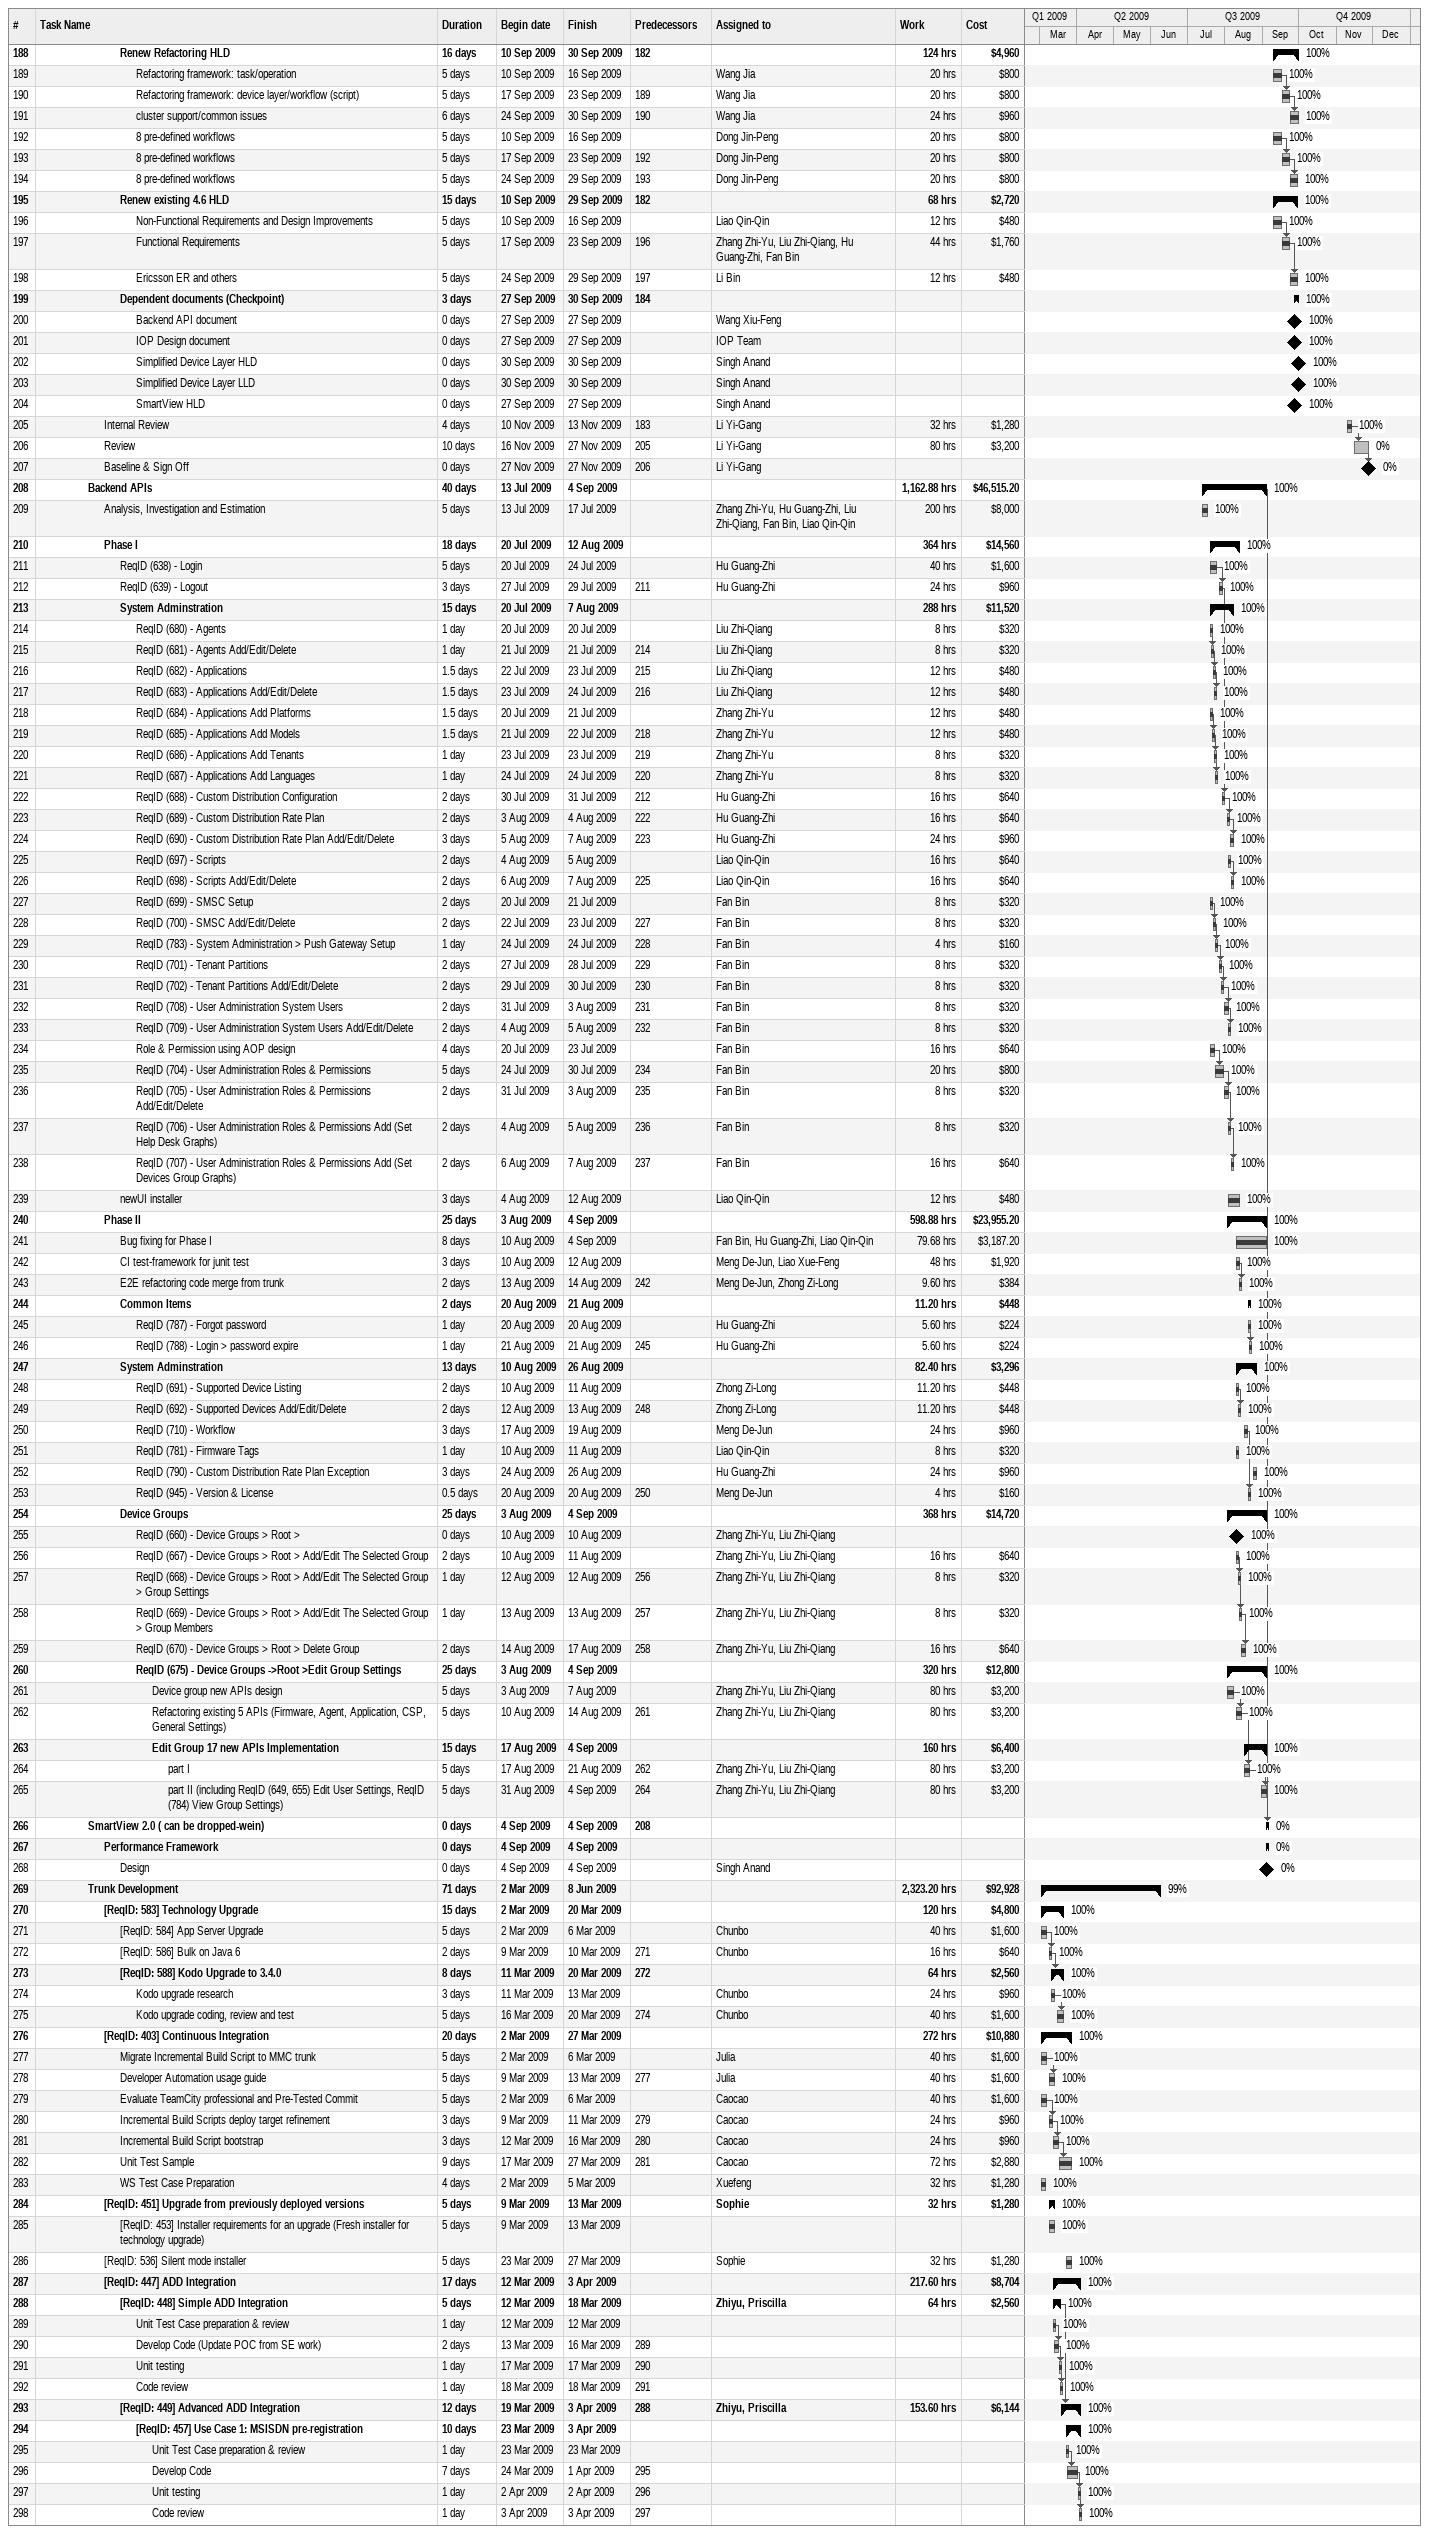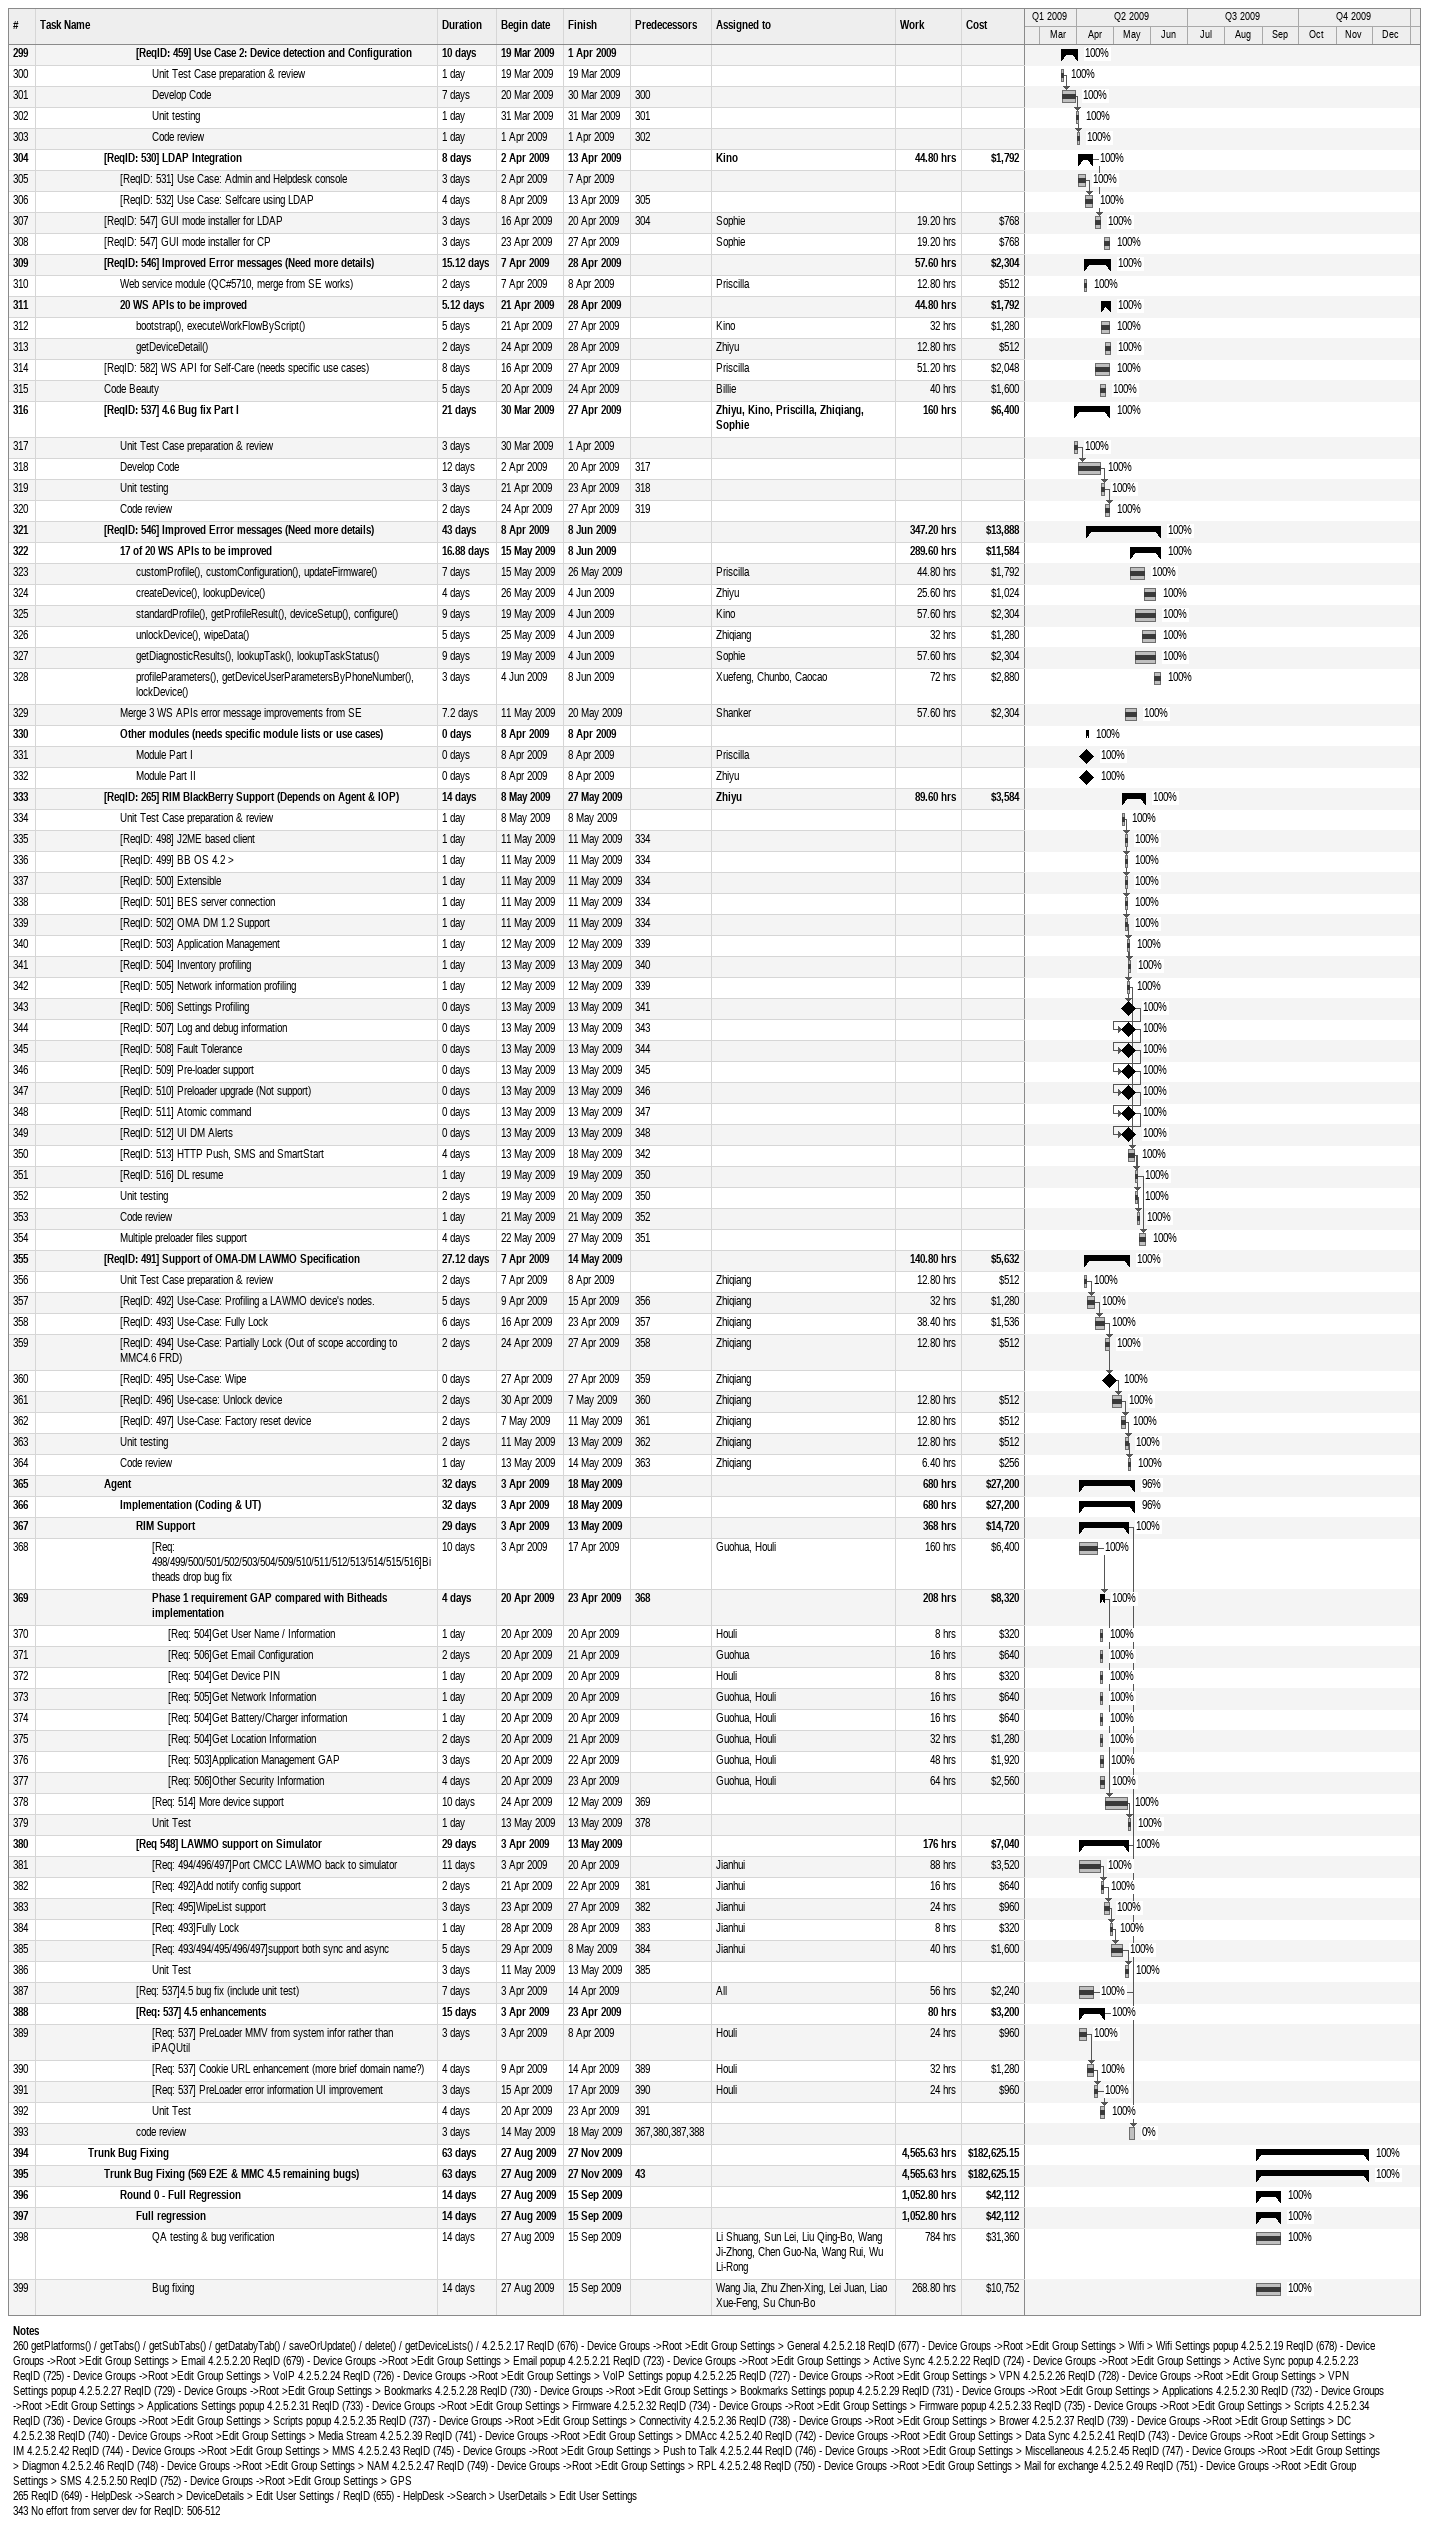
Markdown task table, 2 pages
| ID | Level | Task | Duration | Start | Finish | Predecessors | Resources | % complete | Work (h) | Cost ($) |
|---|---|---|---|---|---|---|---|---|---|---|
| 188 | 6 | **Renew Refactoring HLD** | 16d | 2009-09-10 | 2009-09-30 | 182 |  | 100 | 124 | 4960 |
| 189 | 7 | Refactoring framework: task/operation | 5d | 2009-09-10 | 2009-09-16 |  | Wang Jia | 100 | 20 | 800 |
| 190 | 7 | Refactoring framework: device layer/workflow (script) | 5d | 2009-09-17 | 2009-09-23 | 189 | Wang Jia | 100 | 20 | 800 |
| 191 | 7 | cluster support/common issues | 6d | 2009-09-24 | 2009-09-30 | 190 | Wang Jia | 100 | 24 | 960 |
| 192 | 7 | 8 pre-defined workflows | 5d | 2009-09-10 | 2009-09-16 |  | Dong Jin-Peng | 100 | 20 | 800 |
| 193 | 7 | 8 pre-defined workflows | 5d | 2009-09-17 | 2009-09-23 | 192 | Dong Jin-Peng | 100 | 20 | 800 |
| 194 | 7 | 8 pre-defined workflows | 5d | 2009-09-24 | 2009-09-29 | 193 | Dong Jin-Peng | 100 | 20 | 800 |
| 195 | 6 | **Renew existing 4.6 HLD** | 15d | 2009-09-10 | 2009-09-29 | 182 |  | 100 | 68 | 2720 |
| 196 | 7 | Non-Functional Requirements and Design Improvements | 5d | 2009-09-10 | 2009-09-16 |  | Liao Qin-Qin | 100 | 12 | 480 |
| 197 | 7 | Functional Requirements | 5d | 2009-09-17 | 2009-09-23 | 196 | Zhang Zhi-Yu, Liu Zhi-Qiang, Hu Guang-Zhi, Fan Bin | 100 | 44 | 1760 |
| 198 | 7 | Ericsson ER and others | 5d | 2009-09-24 | 2009-09-29 | 197 | Li Bin | 100 | 12 | 480 |
| 199 | 6 | **Dependent documents (Checkpoint)** | 3d | 2009-09-27 | 2009-09-30 | 184 |  | 100 |  |  |
| 200 | 7 | Backend API document | 0d | 2009-09-27 | 2009-09-27 |  | Wang Xiu-Feng | 100 |  |  |
| 201 | 7 | IOP Design document | 0d | 2009-09-27 | 2009-09-27 |  | IOP Team | 100 |  |  |
| 202 | 7 | Simplified Device Layer HLD | 0d | 2009-09-30 | 2009-09-30 |  | Singh Anand | 100 |  |  |
| 203 | 7 | Simplified Device Layer LLD | 0d | 2009-09-30 | 2009-09-30 |  | Singh Anand | 100 |  |  |
| 204 | 7 | SmartView HLD | 0d | 2009-09-27 | 2009-09-27 |  | Singh Anand | 100 |  |  |
| 205 | 5 | Internal Review | 4d | 2009-11-10 | 2009-11-13 | 183 | Li Yi-Gang | 100 | 32 | 1280 |
| 206 | 5 | Review | 10d | 2009-11-16 | 2009-11-27 | 205 | Li Yi-Gang | 0 | 80 | 3200 |
| 207 | 5 | Baseline & Sign Off | 0d | 2009-11-27 | 2009-11-27 | 206 | Li Yi-Gang | 0 |  |  |
| 208 | 4 | **Backend APIs** | 40d | 2009-07-13 | 2009-09-04 |  |  | 100 | 1162.88 | 46515.20 |
| 209 | 5 | Analysis, Investigation and Estimation | 5d | 2009-07-13 | 2009-07-17 |  | Zhang Zhi-Yu, Hu Guang-Zhi, Liu Zhi-Qiang, Fan Bin, Liao Qin-Qin | 100 | 200 | 8000 |
| 210 | 5 | **Phase I** | 18d | 2009-07-20 | 2009-08-12 |  |  | 100 | 364 | 14560 |
| 211 | 6 | ReqID (638) - Login | 5d | 2009-07-20 | 2009-07-24 |  | Hu Guang-Zhi | 100 | 40 | 1600 |
| 212 | 6 | ReqID (639) - Logout | 3d | 2009-07-27 | 2009-07-29 | 211 | Hu Guang-Zhi | 100 | 24 | 960 |
| 213 | 6 | **System Adminstration** | 15d | 2009-07-20 | 2009-08-07 |  |  | 100 | 288 | 11520 |
| 214 | 7 | ReqID (680) - Agents | 1d | 2009-07-20 | 2009-07-20 |  | Liu Zhi-Qiang | 100 | 8 | 320 |
| 215 | 7 | ReqID (681) - Agents Add/Edit/Delete | 1d | 2009-07-21 | 2009-07-21 | 214 | Liu Zhi-Qiang | 100 | 8 | 320 |
| 216 | 7 | ReqID (682) - Applications | 1.5d | 2009-07-22 | 2009-07-23 | 215 | Liu Zhi-Qiang | 100 | 12 | 480 |
| 217 | 7 | ReqID (683) - Applications Add/Edit/Delete | 1.5d | 2009-07-23 | 2009-07-24 | 216 | Liu Zhi-Qiang | 100 | 12 | 480 |
| 218 | 7 | ReqID (684) - Applications Add Platforms | 1.5d | 2009-07-20 | 2009-07-21 |  | Zhang Zhi-Yu | 100 | 12 | 480 |
| 219 | 7 | ReqID (685) - Applications Add Models | 1.5d | 2009-07-21 | 2009-07-22 | 218 | Zhang Zhi-Yu | 100 | 12 | 480 |
| 220 | 7 | ReqID (686) - Applications Add Tenants | 1d | 2009-07-23 | 2009-07-23 | 219 | Zhang Zhi-Yu | 100 | 8 | 320 |
| 221 | 7 | ReqID (687) - Applications Add Languages | 1d | 2009-07-24 | 2009-07-24 | 220 | Zhang Zhi-Yu | 100 | 8 | 320 |
| 222 | 7 | ReqID (688) - Custom Distribution Configuration | 2d | 2009-07-30 | 2009-07-31 | 212 | Hu Guang-Zhi | 100 | 16 | 640 |
| 223 | 7 | ReqID (689) - Custom Distribution Rate Plan | 2d | 2009-08-03 | 2009-08-04 | 222 | Hu Guang-Zhi | 100 | 16 | 640 |
| 224 | 7 | ReqID (690) - Custom Distribution Rate Plan Add/Edit/Delete | 3d | 2009-08-05 | 2009-08-07 | 223 | Hu Guang-Zhi | 100 | 24 | 960 |
| 225 | 7 | ReqID (697) - Scripts | 2d | 2009-08-04 | 2009-08-05 |  | Liao Qin-Qin | 100 | 16 | 640 |
| 226 | 7 | ReqID (698) - Scripts Add/Edit/Delete | 2d | 2009-08-06 | 2009-08-07 | 225 | Liao Qin-Qin | 100 | 16 | 640 |
| 227 | 7 | ReqID (699) - SMSC Setup | 2d | 2009-07-20 | 2009-07-21 |  | Fan Bin | 100 | 8 | 320 |
| 228 | 7 | ReqID (700) - SMSC Add/Edit/Delete | 2d | 2009-07-22 | 2009-07-23 | 227 | Fan Bin | 100 | 8 | 320 |
| 229 | 7 | ReqID (783) - System Administration > Push Gateway Setup | 1d | 2009-07-24 | 2009-07-24 | 228 | Fan Bin | 100 | 4 | 160 |
| 230 | 7 | ReqID (701) - Tenant Partitions | 2d | 2009-07-27 | 2009-07-28 | 229 | Fan Bin | 100 | 8 | 320 |
| 231 | 7 | ReqID (702) - Tenant Partitions Add/Edit/Delete | 2d | 2009-07-29 | 2009-07-30 | 230 | Fan Bin | 100 | 8 | 320 |
| 232 | 7 | ReqID (708) - User Administration System Users | 2d | 2009-07-31 | 2009-08-03 | 231 | Fan Bin | 100 | 8 | 320 |
| 233 | 7 | ReqID (709) - User Administration System Users Add/Edit/Delete | 2d | 2009-08-04 | 2009-08-05 | 232 | Fan Bin | 100 | 8 | 320 |
| 234 | 7 | Role & Permission using AOP design | 4d | 2009-07-20 | 2009-07-23 |  | Fan Bin | 100 | 16 | 640 |
| 235 | 7 | ReqID (704) - User Administration Roles & Permissions | 5d | 2009-07-24 | 2009-07-30 | 234 | Fan Bin | 100 | 20 | 800 |
| 236 | 7 | ReqID (705) - User Administration Roles & Permissions Add/Edit/Delete | 2d | 2009-07-31 | 2009-08-03 | 235 | Fan Bin | 100 | 8 | 320 |
| 237 | 7 | ReqID (706) - User Administration Roles & Permissions Add (Set Help Desk Graphs) | 2d | 2009-08-04 | 2009-08-05 | 236 | Fan Bin | 100 | 8 | 320 |
| 238 | 7 | ReqID (707) - User Administration Roles & Permissions Add (Set Devices Group Graphs) | 2d | 2009-08-06 | 2009-08-07 | 237 | Fan Bin | 100 | 16 | 640 |
| 239 | 6 | newUI installer | 3d | 2009-08-04 | 2009-08-12 |  | Liao Qin-Qin | 100 | 12 | 480 |
| 240 | 5 | **Phase II** | 25d | 2009-08-03 | 2009-09-04 |  |  | 100 | 598.88 | 23955.20 |
| 241 | 6 | Bug fixing for Phase I | 8d | 2009-08-10 | 2009-09-04 |  | Fan Bin, Hu Guang-Zhi, Liao Qin-Qin | 100 | 79.68 | 3187.20 |
| 242 | 6 | CI test-framework for junit test | 3d | 2009-08-10 | 2009-08-12 |  | Meng De-Jun, Liao Xue-Feng | 100 | 48 | 1920 |
| 243 | 6 | E2E refactoring code merge from trunk | 2d | 2009-08-13 | 2009-08-14 | 242 | Meng De-Jun, Zhong Zi-Long | 100 | 9.60 | 384 |
| 244 | 6 | **Common Items** | 2d | 2009-08-20 | 2009-08-21 |  |  | 100 | 11.20 | 448 |
| 245 | 7 | ReqID (787) - Forgot password | 1d | 2009-08-20 | 2009-08-20 |  | Hu Guang-Zhi | 100 | 5.60 | 224 |
| 246 | 7 | ReqID (788) - Login > password expire | 1d | 2009-08-21 | 2009-08-21 | 245 | Hu Guang-Zhi | 100 | 5.60 | 224 |
| 247 | 6 | **System Adminstration** | 13d | 2009-08-10 | 2009-08-26 |  |  | 100 | 82.40 | 3296 |
| 248 | 7 | ReqID (691) - Supported Device Listing | 2d | 2009-08-10 | 2009-08-11 |  | Zhong Zi-Long | 100 | 11.20 | 448 |
| 249 | 7 | ReqID (692) - Supported Devices Add/Edit/Delete | 2d | 2009-08-12 | 2009-08-13 | 248 | Zhong Zi-Long | 100 | 11.20 | 448 |
| 250 | 7 | ReqID (710) - Workflow | 3d | 2009-08-17 | 2009-08-19 |  | Meng De-Jun | 100 | 24 | 960 |
| 251 | 7 | ReqID (781) - Firmware Tags | 1d | 2009-08-10 | 2009-08-11 |  | Liao Qin-Qin | 100 | 8 | 320 |
| 252 | 7 | ReqID (790) - Custom Distribution Rate Plan Exception | 3d | 2009-08-24 | 2009-08-26 |  | Hu Guang-Zhi | 100 | 24 | 960 |
| 253 | 7 | ReqID (945) - Version & License | 0.5d | 2009-08-20 | 2009-08-20 | 250 | Meng De-Jun | 100 | 4 | 160 |
| 254 | 6 | **Device Groups** | 25d | 2009-08-03 | 2009-09-04 |  |  | 100 | 368 | 14720 |
| 255 | 7 | ReqID (660) - Device Groups > Root > | 0d | 2009-08-10 | 2009-08-10 |  | Zhang Zhi-Yu, Liu Zhi-Qiang | 100 |  |  |
| 256 | 7 | ReqID (667) - Device Groups > Root > Add/Edit The Selected Group | 2d | 2009-08-10 | 2009-08-11 |  | Zhang Zhi-Yu, Liu Zhi-Qiang | 100 | 16 | 640 |
| 257 | 7 | ReqID (668) - Device Groups > Root > Add/Edit The Selected Group > Group Settings | 1d | 2009-08-12 | 2009-08-12 | 256 | Zhang Zhi-Yu, Liu Zhi-Qiang | 100 | 8 | 320 |
| 258 | 7 | ReqID (669) - Device Groups > Root > Add/Edit The Selected Group > Group Members | 1d | 2009-08-13 | 2009-08-13 | 257 | Zhang Zhi-Yu, Liu Zhi-Qiang | 100 | 8 | 320 |
| 259 | 7 | ReqID (670) - Device Groups > Root > Delete Group | 2d | 2009-08-14 | 2009-08-17 | 258 | Zhang Zhi-Yu, Liu Zhi-Qiang | 100 | 16 | 640 |
| 260 | 7 | **ReqID (675) - Device Groups ->Root >Edit Group Settings** | 25d | 2009-08-03 | 2009-09-04 |  |  | 100 | 320 | 12800 |
| 261 | 8 | Device group new APIs design | 5d | 2009-08-03 | 2009-08-07 |  | Zhang Zhi-Yu, Liu Zhi-Qiang | 100 | 80 | 3200 |
| 262 | 8 | Refactoring existing 5 APIs (Firmware, Agent, Application, CSP, General Settings) | 5d | 2009-08-10 | 2009-08-14 | 261 | Zhang Zhi-Yu, Liu Zhi-Qiang | 100 | 80 | 3200 |
| 263 | 8 | **Edit Group 17 new APIs Implementation** | 15d | 2009-08-17 | 2009-09-04 |  |  | 100 | 160 | 6400 |
| 264 | 9 | part I | 5d | 2009-08-17 | 2009-08-21 | 262 | Zhang Zhi-Yu, Liu Zhi-Qiang | 100 | 80 | 3200 |
| 265 | 9 | part II (including ReqID (649, 655) Edit User Settings, ReqID (784) View Group Settings) | 5d | 2009-08-31 | 2009-09-04 | 264 | Zhang Zhi-Yu, Liu Zhi-Qiang | 100 | 80 | 3200 |
| 266 | 4 | **SmartView 2.0 ( can be dropped-wein)** | 0d | 2009-09-04 | 2009-09-04 | 208 |  | 0 |  |  |
| 267 | 5 | **Performance Framework** | 0d | 2009-09-04 | 2009-09-04 |  |  | 0 |  |  |
| 268 | 6 | Design | 0d | 2009-09-04 | 2009-09-04 |  | Singh Anand | 0 |  |  |
| 269 | 4 | **Trunk Development** | 71d | 2009-03-02 | 2009-06-08 |  |  | 99 | 2323.20 | 92928 |
| 270 | 5 | **[ReqID: 583] Technology Upgrade** | 15d | 2009-03-02 | 2009-03-20 |  |  | 100 | 120 | 4800 |
| 271 | 6 | [ReqID: 584] App Server Upgrade | 5d | 2009-03-02 | 2009-03-06 |  | Chunbo | 100 | 40 | 1600 |
| 272 | 6 | [ReqID: 586] Bulk on Java 6 | 2d | 2009-03-09 | 2009-03-10 | 271 | Chunbo | 100 | 16 | 640 |
| 273 | 6 | **[ReqID: 588] Kodo Upgrade to 3.4.0** | 8d | 2009-03-11 | 2009-03-20 | 272 |  | 100 | 64 | 2560 |
| 274 | 7 | Kodo upgrade research | 3d | 2009-03-11 | 2009-03-13 |  | Chunbo | 100 | 24 | 960 |
| 275 | 7 | Kodo upgrade coding, review and test | 5d | 2009-03-16 | 2009-03-20 | 274 | Chunbo | 100 | 40 | 1600 |
| 276 | 5 | **[ReqID: 403] Continuous Integration** | 20d | 2009-03-02 | 2009-03-27 |  |  | 100 | 272 | 10880 |
| 277 | 6 | Migrate Incremental Build Script to MMC trunk | 5d | 2009-03-02 | 2009-03-06 |  | Julia | 100 | 40 | 1600 |
| 278 | 6 | Developer Automation usage guide | 5d | 2009-03-09 | 2009-03-13 | 277 | Julia | 100 | 40 | 1600 |
| 279 | 6 | Evaluate TeamCity professional and Pre-Tested Commit | 5d | 2009-03-02 | 2009-03-06 |  | Caocao | 100 | 40 | 1600 |
| 280 | 6 | Incremental Build Scripts deploy target refinement | 3d | 2009-03-09 | 2009-03-11 | 279 | Caocao | 100 | 24 | 960 |
| 281 | 6 | Incremental Build Script bootstrap | 3d | 2009-03-12 | 2009-03-16 | 280 | Caocao | 100 | 24 | 960 |
| 282 | 6 | Unit Test Sample | 9d | 2009-03-17 | 2009-03-27 | 281 | Caocao | 100 | 72 | 2880 |
| 283 | 6 | WS Test Case Preparation | 4d | 2009-03-02 | 2009-03-05 |  | Xuefeng | 100 | 32 | 1280 |
| 284 | 5 | **[ReqID: 451] Upgrade from previously deployed versions** | 5d | 2009-03-09 | 2009-03-13 |  | Sophie | 100 | 32 | 1280 |
| 285 | 6 | [ReqID: 453] Installer requirements for an upgrade (Fresh installer for technology upgrade) | 5d | 2009-03-09 | 2009-03-13 |  |  | 100 |  |  |
| 286 | 5 | [ReqID: 536] Silent mode installer | 5d | 2009-03-23 | 2009-03-27 |  | Sophie | 100 | 32 | 1280 |
| 287 | 5 | **[ReqID: 447] ADD Integration** | 17d | 2009-03-12 | 2009-04-03 |  |  | 100 | 217.60 | 8704 |
| 288 | 6 | **[ReqID: 448] Simple ADD Integration** | 5d | 2009-03-12 | 2009-03-18 |  | Zhiyu, Priscilla | 100 | 64 | 2560 |
| 289 | 7 | Unit Test Case preparation & review | 1d | 2009-03-12 | 2009-03-12 |  |  | 100 |  |  |
| 290 | 7 | Develop Code (Update POC from SE work) | 2d | 2009-03-13 | 2009-03-16 | 289 |  | 100 |  |  |
| 291 | 7 | Unit testing | 1d | 2009-03-17 | 2009-03-17 | 290 |  | 100 |  |  |
| 292 | 7 | Code review | 1d | 2009-03-18 | 2009-03-18 | 291 |  | 100 |  |  |
| 293 | 6 | **[ReqID: 449] Advanced ADD Integration** | 12d | 2009-03-19 | 2009-04-03 | 288 | Zhiyu, Priscilla | 100 | 153.60 | 6144 |
| 294 | 7 | **[ReqID: 457] Use Case 1: MSISDN pre-registration** | 10d | 2009-03-23 | 2009-04-03 |  |  | 100 |  |  |
| 295 | 8 | Unit Test Case preparation & review | 1d | 2009-03-23 | 2009-03-23 |  |  | 100 |  |  |
| 296 | 8 | Develop Code | 7d | 2009-03-24 | 2009-04-01 | 295 |  | 100 |  |  |
| 297 | 8 | Unit testing | 1d | 2009-04-02 | 2009-04-02 | 296 |  | 100 |  |  |
| 298 | 8 | Code review | 1d | 2009-04-03 | 2009-04-03 | 297 |  | 100 |  |  |
| 299 | 7 | **[ReqID: 459] Use Case 2: Device detection and Configuration** | 10d | 2009-03-19 | 2009-04-01 |  |  | 100 |  |  |
| 300 | 8 | Unit Test Case preparation & review | 1d | 2009-03-19 | 2009-03-19 |  |  | 100 |  |  |
| 301 | 8 | Develop Code | 7d | 2009-03-20 | 2009-03-30 | 300 |  | 100 |  |  |
| 302 | 8 | Unit testing | 1d | 2009-03-31 | 2009-03-31 | 301 |  | 100 |  |  |
| 303 | 8 | Code review | 1d | 2009-04-01 | 2009-04-01 | 302 |  | 100 |  |  |
| 304 | 5 | **[ReqID: 530] LDAP Integration** | 8d | 2009-04-02 | 2009-04-13 |  | Kino | 100 | 44.80 | 1792 |
| 305 | 6 | [ReqID: 531] Use Case: Admin and Helpdesk console | 3d | 2009-04-02 | 2009-04-07 |  |  | 100 |  |  |
| 306 | 6 | [ReqID: 532] Use Case: Selfcare using LDAP | 4d | 2009-04-08 | 2009-04-13 | 305 |  | 100 |  |  |
| 307 | 5 | [ReqID: 547] GUI mode installer for LDAP | 3d | 2009-04-16 | 2009-04-20 | 304 | Sophie | 100 | 19.20 | 768 |
| 308 | 5 | [ReqID: 547] GUI mode installer for CP | 3d | 2009-04-23 | 2009-04-27 |  | Sophie | 100 | 19.20 | 768 |
| 309 | 5 | **[ReqID: 546] Improved Error messages (Need more details)** | 15.12d | 2009-04-07 | 2009-04-28 |  |  | 100 | 57.60 | 2304 |
| 310 | 6 | Web service module (QC#5710, merge from SE works) | 2d | 2009-04-07 | 2009-04-08 |  | Priscilla | 100 | 12.80 | 512 |
| 311 | 6 | **20 WS APIs to be improved** | 5.12d | 2009-04-21 | 2009-04-28 |  |  | 100 | 44.80 | 1792 |
| 312 | 7 | bootstrap(), executeWorkFlowByScript() | 5d | 2009-04-21 | 2009-04-27 |  | Kino | 100 | 32 | 1280 |
| 313 | 7 | getDeviceDetail() | 2d | 2009-04-24 | 2009-04-28 |  | Zhiyu | 100 | 12.80 | 512 |
| 314 | 5 | [ReqID: 582] WS API for Self-Care (needs specific use cases) | 8d | 2009-04-16 | 2009-04-27 |  | Priscilla | 100 | 51.20 | 2048 |
| 315 | 5 | Code Beauty | 5d | 2009-04-20 | 2009-04-24 |  | Billie | 100 | 40 | 1600 |
| 316 | 5 | **[ReqID: 537] 4.6 Bug fix Part I** | 21d | 2009-03-30 | 2009-04-27 |  | Zhiyu, Kino, Priscilla, Zhiqiang, Sophie | 100 | 160 | 6400 |
| 317 | 6 | Unit Test Case preparation & review | 3d | 2009-03-30 | 2009-04-01 |  |  | 100 |  |  |
| 318 | 6 | Develop Code | 12d | 2009-04-02 | 2009-04-20 | 317 |  | 100 |  |  |
| 319 | 6 | Unit testing | 3d | 2009-04-21 | 2009-04-23 | 318 |  | 100 |  |  |
| 320 | 6 | Code review | 2d | 2009-04-24 | 2009-04-27 | 319 |  | 100 |  |  |
| 321 | 5 | **[ReqID: 546] Improved Error messages (Need more details)** | 43d | 2009-04-08 | 2009-06-08 |  |  | 100 | 347.20 | 13888 |
| 322 | 6 | **17 of 20 WS APIs to be improved** | 16.88d | 2009-05-15 | 2009-06-08 |  |  | 100 | 289.60 | 11584 |
| 323 | 7 | customProfile(), customConfiguration(), updateFirmware() | 7d | 2009-05-15 | 2009-05-26 |  | Priscilla | 100 | 44.80 | 1792 |
| 324 | 7 | createDevice(), lookupDevice() | 4d | 2009-05-26 | 2009-06-04 |  | Zhiyu | 100 | 25.60 | 1024 |
| 325 | 7 | standardProfile(), getProfileResult(), deviceSetup(), configure() | 9d | 2009-05-19 | 2009-06-04 |  | Kino | 100 | 57.60 | 2304 |
| 326 | 7 | unlockDevice(), wipeData() | 5d | 2009-05-25 | 2009-06-04 |  | Zhiqiang | 100 | 32 | 1280 |
| 327 | 7 | getDiagnosticResults(), lookupTask(), lookupTaskStatus() | 9d | 2009-05-19 | 2009-06-04 |  | Sophie | 100 | 57.60 | 2304 |
| 328 | 7 | profileParameters(), getDeviceUserParametersByPhoneNumber(), lockDevice() | 3d | 2009-06-04 | 2009-06-08 |  | Xuefeng, Chunbo, Caocao | 100 | 72 | 2880 |
| 329 | 6 | Merge 3 WS APIs error message improvements from SE | 7.2d | 2009-05-11 | 2009-05-20 |  | Shanker | 100 | 57.60 | 2304 |
| 330 | 6 | **Other modules (needs specific module lists or use cases)** | 0d | 2009-04-08 | 2009-04-08 |  |  | 100 |  |  |
| 331 | 7 | Module Part I | 0d | 2009-04-08 | 2009-04-08 |  | Priscilla | 100 |  |  |
| 332 | 7 | Module Part II | 0d | 2009-04-08 | 2009-04-08 |  | Zhiyu | 100 |  |  |
| 333 | 5 | **[ReqID: 265] RIM BlackBerry Support (Depends on Agent & IOP)** | 14d | 2009-05-08 | 2009-05-27 |  | Zhiyu | 100 | 89.60 | 3584 |
| 334 | 6 | Unit Test Case preparation & review | 1d | 2009-05-08 | 2009-05-08 |  |  | 100 |  |  |
| 335 | 6 | [ReqID: 498] J2ME based client | 1d | 2009-05-11 | 2009-05-11 | 334 |  | 100 |  |  |
| 336 | 6 | [ReqID: 499] BB OS 4.2 > | 1d | 2009-05-11 | 2009-05-11 | 334 |  | 100 |  |  |
| 337 | 6 | [ReqID: 500] Extensible | 1d | 2009-05-11 | 2009-05-11 | 334 |  | 100 |  |  |
| 338 | 6 | [ReqID: 501] BES server connection | 1d | 2009-05-11 | 2009-05-11 | 334 |  | 100 |  |  |
| 339 | 6 | [ReqID: 502] OMA DM 1.2 Support | 1d | 2009-05-11 | 2009-05-11 | 334 |  | 100 |  |  |
| 340 | 6 | [ReqID: 503] Application Management | 1d | 2009-05-12 | 2009-05-12 | 339 |  | 100 |  |  |
| 341 | 6 | [ReqID: 504] Inventory profiling | 1d | 2009-05-13 | 2009-05-13 | 340 |  | 100 |  |  |
| 342 | 6 | [ReqID: 505] Network information profiling | 1d | 2009-05-12 | 2009-05-12 | 339 |  | 100 |  |  |
| 343 | 6 | [ReqID: 506] Settings Profiling | 0d | 2009-05-13 | 2009-05-13 | 341 |  | 100 |  |  |
| 344 | 6 | [ReqID: 507] Log and debug information | 0d | 2009-05-13 | 2009-05-13 | 343 |  | 100 |  |  |
| 345 | 6 | [ReqID: 508] Fault Tolerance | 0d | 2009-05-13 | 2009-05-13 | 344 |  | 100 |  |  |
| 346 | 6 | [ReqID: 509] Pre-loader support | 0d | 2009-05-13 | 2009-05-13 | 345 |  | 100 |  |  |
| 347 | 6 | [ReqID: 510] Preloader upgrade (Not support) | 0d | 2009-05-13 | 2009-05-13 | 346 |  | 100 |  |  |
| 348 | 6 | [ReqID: 511] Atomic command | 0d | 2009-05-13 | 2009-05-13 | 347 |  | 100 |  |  |
| 349 | 6 | [ReqID: 512] UI DM Alerts | 0d | 2009-05-13 | 2009-05-13 | 348 |  | 100 |  |  |
| 350 | 6 | [ReqID: 513] HTTP Push, SMS and SmartStart | 4d | 2009-05-13 | 2009-05-18 | 342 |  | 100 |  |  |
| 351 | 6 | [ReqID: 516] DL resume | 1d | 2009-05-19 | 2009-05-19 | 350 |  | 100 |  |  |
| 352 | 6 | Unit testing | 2d | 2009-05-19 | 2009-05-20 | 350 |  | 100 |  |  |
| 353 | 6 | Code review | 1d | 2009-05-21 | 2009-05-21 | 352 |  | 100 |  |  |
| 354 | 6 | Multiple preloader files support | 4d | 2009-05-22 | 2009-05-27 | 351 |  | 100 |  |  |
| 355 | 5 | **[ReqID: 491] Support of OMA-DM LAWMO Specification** | 27.12d | 2009-04-07 | 2009-05-14 |  |  | 100 | 140.80 | 5632 |
| 356 | 6 | Unit Test Case preparation & review | 2d | 2009-04-07 | 2009-04-08 |  | Zhiqiang | 100 | 12.80 | 512 |
| 357 | 6 | [ReqID: 492] Use-Case: Profiling a LAWMO device's nodes. | 5d | 2009-04-09 | 2009-04-15 | 356 | Zhiqiang | 100 | 32 | 1280 |
| 358 | 6 | [ReqID: 493] Use-Case: Fully Lock | 6d | 2009-04-16 | 2009-04-23 | 357 | Zhiqiang | 100 | 38.40 | 1536 |
| 359 | 6 | [ReqID: 494] Use-Case: Partially Lock (Out of scope according to MMC4.6 FRD) | 2d | 2009-04-24 | 2009-04-27 | 358 | Zhiqiang | 100 | 12.80 | 512 |
| 360 | 6 | [ReqID: 495] Use-Case: Wipe | 0d | 2009-04-27 | 2009-04-27 | 359 | Zhiqiang | 100 |  |  |
| 361 | 6 | [ReqID: 496] Use-case: Unlock device | 2d | 2009-04-30 | 2009-05-07 | 360 | Zhiqiang | 100 | 12.80 | 512 |
| 362 | 6 | [ReqID: 497] Use-Case: Factory reset device | 2d | 2009-05-07 | 2009-05-11 | 361 | Zhiqiang | 100 | 12.80 | 512 |
| 363 | 6 | Unit testing | 2d | 2009-05-11 | 2009-05-13 | 362 | Zhiqiang | 100 | 12.80 | 512 |
| 364 | 6 | Code review | 1d | 2009-05-13 | 2009-05-14 | 363 | Zhiqiang | 100 | 6.40 | 256 |
| 365 | 5 | **Agent** | 32d | 2009-04-03 | 2009-05-18 |  |  | 96 | 680 | 27200 |
| 366 | 6 | **Implementation (Coding & UT)** | 32d | 2009-04-03 | 2009-05-18 |  |  | 96 | 680 | 27200 |
| 367 | 7 | **RIM Support** | 29d | 2009-04-03 | 2009-05-13 |  |  | 100 | 368 | 14720 |
| 368 | 8 | [Req: 498/499/500/501/502/503/504/509/510/511/512/513/514/515/516]Bitheads drop bug fix | 10d | 2009-04-03 | 2009-04-17 |  | Guohua, Houli | 100 | 160 | 6400 |
| 369 | 8 | **Phase 1 requirement GAP compared with Bitheads implementation** | 4d | 2009-04-20 | 2009-04-23 | 368 |  | 100 | 208 | 8320 |
| 370 | 9 | [Req: 504]Get User Name / Information | 1d | 2009-04-20 | 2009-04-20 |  | Houli | 100 | 8 | 320 |
| 371 | 9 | [Req: 506]Get Email Configuration | 2d | 2009-04-20 | 2009-04-21 |  | Guohua | 100 | 16 | 640 |
| 372 | 9 | [Req: 504]Get Device PIN | 1d | 2009-04-20 | 2009-04-20 |  | Houli | 100 | 8 | 320 |
| 373 | 9 | [Req: 505]Get Network Information | 1d | 2009-04-20 | 2009-04-20 |  | Guohua, Houli | 100 | 16 | 640 |
| 374 | 9 | [Req: 504]Get Battery/Charger information | 1d | 2009-04-20 | 2009-04-20 |  | Guohua, Houli | 100 | 16 | 640 |
| 375 | 9 | [Req: 504]Get Location Information | 2d | 2009-04-20 | 2009-04-21 |  | Guohua, Houli | 100 | 32 | 1280 |
| 376 | 9 | [Req: 503]Application Management GAP | 3d | 2009-04-20 | 2009-04-22 |  | Guohua, Houli | 100 | 48 | 1920 |
| 377 | 9 | [Req: 506]Other Security Information | 4d | 2009-04-20 | 2009-04-23 |  | Guohua, Houli | 100 | 64 | 2560 |
| 378 | 8 | [Req: 514] More device support | 10d | 2009-04-24 | 2009-05-12 | 369 |  | 100 |  |  |
| 379 | 8 | Unit Test | 1d | 2009-05-13 | 2009-05-13 | 378 |  | 100 |  |  |
| 380 | 7 | **[Req 548] LAWMO support on Simulator** | 29d | 2009-04-03 | 2009-05-13 |  |  | 100 | 176 | 7040 |
| 381 | 8 | [Req: 494/496/497]Port CMCC LAWMO back to simulator | 11d | 2009-04-03 | 2009-04-20 |  | Jianhui | 100 | 88 | 3520 |
| 382 | 8 | [Req: 492]Add notify config support | 2d | 2009-04-21 | 2009-04-22 | 381 | Jianhui | 100 | 16 | 640 |
| 383 | 8 | [Req: 495]WipeList support | 3d | 2009-04-23 | 2009-04-27 | 382 | Jianhui | 100 | 24 | 960 |
| 384 | 8 | [Req: 493]Fully Lock | 1d | 2009-04-28 | 2009-04-28 | 383 | Jianhui | 100 | 8 | 320 |
| 385 | 8 | [Req: 493/494/495/496/497]support both sync and async | 5d | 2009-04-29 | 2009-05-08 | 384 | Jianhui | 100 | 40 | 1600 |
| 386 | 8 | Unit Test | 3d | 2009-05-11 | 2009-05-13 | 385 |  | 100 |  |  |
| 387 | 7 | [Req: 537]4.5 bug fix (include unit test) | 7d | 2009-04-03 | 2009-04-14 |  | All | 100 | 56 | 2240 |
| 388 | 7 | **[Req: 537] 4.5 enhancements** | 15d | 2009-04-03 | 2009-04-23 |  |  | 100 | 80 | 3200 |
| 389 | 8 | [Req: 537] PreLoader MMV from system infor rather than iPAQUtil | 3d | 2009-04-03 | 2009-04-08 |  | Houli | 100 | 24 | 960 |
| 390 | 8 | [Req: 537] Cookie URL enhancement (more brief domain name?) | 4d | 2009-04-09 | 2009-04-14 | 389 | Houli | 100 | 32 | 1280 |
| 391 | 8 | [Req: 537] PreLoader error information UI improvement | 3d | 2009-04-15 | 2009-04-17 | 390 | Houli | 100 | 24 | 960 |
| 392 | 8 | Unit Test | 4d | 2009-04-20 | 2009-04-23 | 391 |  | 100 |  |  |
| 393 | 7 | code review | 3d | 2009-05-14 | 2009-05-18 | 367, 380, 387, 388 |  | 0 |  |  |
| 394 | 4 | **Trunk Bug Fixing** | 63d | 2009-08-27 | 2009-11-27 |  |  | 100 | 4565.63 | 182625.15 |
| 395 | 5 | **Trunk Bug Fixing (569 E2E & MMC 4.5 remaining bugs)** | 63d | 2009-08-27 | 2009-11-27 | 43 |  | 100 | 4565.63 | 182625.15 |
| 396 | 6 | **Round 0 - Full Regression** | 14d | 2009-08-27 | 2009-09-15 |  |  | 100 | 1052.80 | 42112 |
| 397 | 7 | **Full regression** | 14d | 2009-08-27 | 2009-09-15 |  |  | 100 | 1052.80 | 42112 |
| 398 | 8 | QA testing & bug verification | 14d | 2009-08-27 | 2009-09-15 |  | Li Shuang, Sun Lei, Liu Qing-Bo, Wang Ji-Zhong, Chen Guo-Na, Wang Rui, Wu Li-Rong | 100 | 784 | 31360 |
| 399 | 8 | Bug fixing | 14d | 2009-08-27 | 2009-09-15 |  | Wang Jia, Zhu Zhen-Xing, Lei Juan, Liao Xue-Feng, Su Chun-Bo | 100 | 268.80 | 10752 |

Notes
- 260: getPlatforms() / getTabs() / getSubTabs() / getDatabyTab() / saveOrUpdate() / delete() / getDeviceLists() / 4.2.5.2.17 ReqID (676) - Device Groups ->Root >Edit Group Settings > General 4.2.5.2.18 ReqID (677) - Device Groups ->Root >Edit Group Settings > Wifi > Wifi Settings popup 4.2.5.2.19 ReqID (678) - Device Groups ->Root >Edit Group Settings > Email 4.2.5.2.20 ReqID (679) - Device Groups ->Root >Edit Group Settings > Email popup 4.2.5.2.21 ReqID (723) - Device Groups ->Root >Edit Group Settings > Active Sync 4.2.5.2.22 ReqID (724) - Device Groups ->Root >Edit Group Settings > Active Sync popup 4.2.5.2.23 ReqID (725) - Device Groups ->Root >Edit Group Settings > VoIP 4.2.5.2.24 ReqID (726) - Device Groups ->Root >Edit Group Settings > VoIP Settings popup 4.2.5.2.25 ReqID (727) - Device Groups ->Root >Edit Group Settings > VPN 4.2.5.2.26 ReqID (728) - Device Groups ->Root >Edit Group Settings > VPN Settings popup 4.2.5.2.27 ReqID (729) - Device Groups ->Root >Edit Group Settings > Bookmarks 4.2.5.2.28 ReqID (730) - Device Groups ->Root >Edit Group Settings > Bookmarks Settings popup 4.2.5.2.29 ReqID (731) - Device Groups ->Root >Edit Group Settings > Applications 4.2.5.2.30 ReqID (732) - Device Groups ->Root >Edit Group Settings > Applications Settings popup 4.2.5.2.31 ReqID (733) - Device Groups ->Root >Edit Group Settings > Firmware 4.2.5.2.32 ReqID (734) - Device Groups ->Root >Edit Group Settings > Firmware popup 4.2.5.2.33 ReqID (735) - Device Groups ->Root >Edit Group Settings > Scripts 4.2.5.2.34 ReqID (736) - Device Groups ->Root >Edit Group Settings > Scripts popup 4.2.5.2.35 ReqID (737) - Device Groups ->Root >Edit Group Settings > Connectivity 4.2.5.2.36 ReqID (738) - Device Groups ->Root >Edit Group Settings > Brower 4.2.5.2.37 ReqID (739) - Device Groups ->Root >Edit Group Settings > DC 4.2.5.2.38 ReqID (740) - Device Groups ->Root >Edit Group Settings > Media Stream 4.2.5.2.39 ReqID (741) - Device Groups ->Root >Edit Group Settings > DMAcc 4.2.5.2.40 ReqID (742) - Device Groups ->Root >Edit Group Settings > Data Sync 4.2.5.2.41 ReqID (743) - Device Groups ->Root >Edit Group Settings > IM 4.2.5.2.42 ReqID (744) - Device Groups ->Root >Edit Group Settings > MMS 4.2.5.2.43 ReqID (745) - Device Groups ->Root >Edit Group Settings > Push to Talk 4.2.5.2.44 ReqID (746) - Device Groups ->Root >Edit Group Settings > Miscellaneous 4.2.5.2.45 ReqID (747) - Device Groups ->Root >Edit Group Settings > Diagmon 4.2.5.2.46 ReqID (748) - Device Groups ->Root >Edit Group Settings > NAM 4.2.5.2.47 ReqID (749) - Device Groups ->Root >Edit Group Settings > RPL 4.2.5.2.48 ReqID (750) - Device Groups ->Root >Edit Group Settings > Mail for exchange 4.2.5.2.49 ReqID (751) - Device Groups ->Root >Edit Group Settings > SMS 4.2.5.2.50 ReqID (752) - Device Groups ->Root >Edit Group Settings > GPS
- 265: ReqID (649) - HelpDesk ->Search > DeviceDetails > Edit User Settings / ReqID (655) - HelpDesk ->Search > UserDetails > Edit User Settings
- 343: No effort from server dev for ReqID: 506-512
